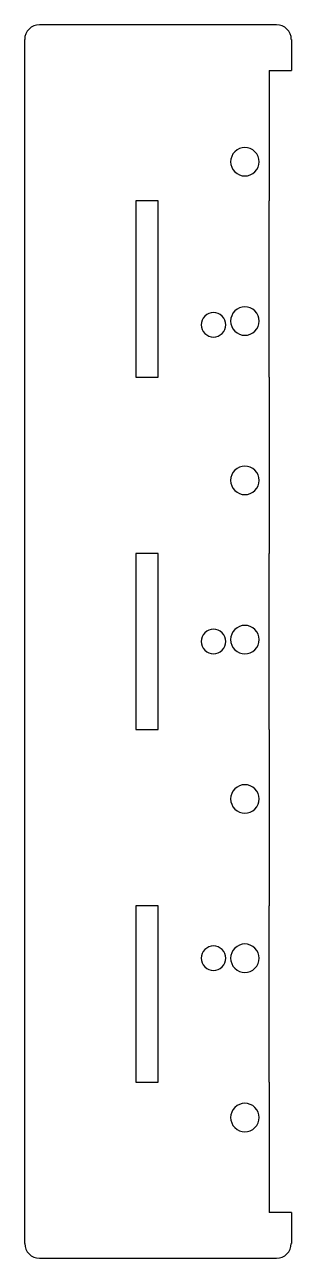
# Model space of a CAD drawing. Header units: millimetres. Extents: x -33 to 3, y 18 to 184.
import ezdxf

# ---------------------------------------------------------------- set-up
doc = ezdxf.new("R2010")
doc.units = ezdxf.units.MM
doc.layers.add('Shape2DView001', color=7, linetype='CONTINUOUS')

msp = doc.modelspace()

# ---------------------------------------------------------------- linework, layer by layer
at = {"layer": 'Shape2DView001'}
for p, q in [((1, 184), (-31, 184)), ((-33, 182), (-33, 19.5)), ((3, 182), (3, 177.83)), ((0, 177.83), (0, 160.21)), ((0, 177.83), (3, 177.83)), ((-15, 160.21), (-18, 160.21)), ((-18, 160.21), (-18, 136.43)), ((-15, 136.43), (-15, 160.21)), ((0, 136.43), (0, 160.21)), ((-18, 136.43), (-15, 136.43)), ((0, 136.43), (0, 112.64)), ((-15, 112.64), (-18, 112.64)), ((-18, 112.64), (-18, 88.86)), ((-15, 88.86), (-15, 112.64)), ((0, 88.86), (0, 112.64)), ((-18, 88.86), (-15, 88.86)), ((0, 88.86), (0, 65.07)), ((-15, 65.07), (-18, 65.07)), ((-18, 65.07), (-18, 41.29)), ((-15, 41.29), (-15, 65.07)), ((0, 41.29), (0, 65.07)), ((-18, 41.29), (-15, 41.29)), ((0, 41.29), (0, 23.67)), ((3, 23.67), (0, 23.67)), ((3, 23.67), (3, 19.5)), ((-31, 17.5), (1, 17.5))]:
    msp.add_line(p, q, dxfattribs=at)
for centre, major_axis, start_param, end_param in [((-31, 182), (1.41, 1.41), -5.49779, -3.92699), ((1, 182), (-1.41, -1.41), 2.35619, 3.92699), ((-3.27, 165.5), (-1.36, -1.36), 0, 6.28318), ((-7.5, 143.5), (-1.17, -1.17), 0, 6.28318), ((-3.27, 144), (-1.36, -1.36), 0, 6.28318), ((-3.27, 122.5), (-1.36, -1.36), 0, 6.28318), ((-7.5, 100.75), (-1.17, -1.17), 0, 6.28318), ((-3.27, 101), (-1.36, -1.36), 0, 6.28318), ((-3.27, 79.5), (-1.36, -1.36), 0, 6.28318), ((-3.27, 58), (-1.36, -1.36), 0, 6.28318), ((-7.5, 58), (-1.17, -1.17), 0, 6.28318), ((-3.27, 36.5), (-1.36, -1.36), 0, 6.28318), ((-31, 19.5), (-1.41, -1.41), 5.49779, 0.785398), ((1, 19.5), (1.41, 1.41), -2.35619, -0.785398)]:
    msp.add_ellipse(centre, major_axis=major_axis, ratio=1, start_param=start_param, end_param=end_param, dxfattribs=at)

doc.saveas('drawing.dxf')
